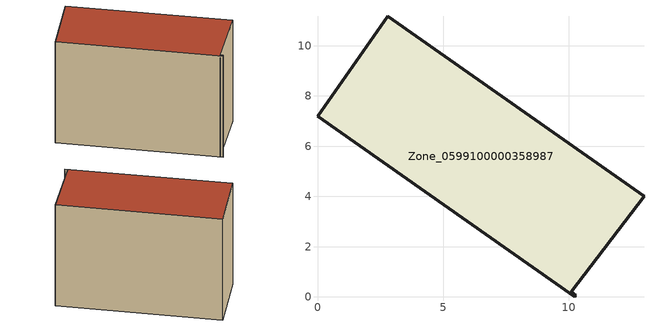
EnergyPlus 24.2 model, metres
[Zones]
Zone_0599100000358987
 floor ground (C_G): 0,7.19 2.8,11.18 13.01,4.01 10.11,0.2 10.3,0.07 10.25,0 z3.69
 wall outside (C_F): 2.8,11.18 0,7.19 10.25,0 10.3,0.07 10.11,0.2 13.01,4.01 2.8,11.18 z3.69:12.61
 roof outside (C_R): 0,7.19 10.25,0 10.3,0.07 10.11,0.2 13.01,4.01 2.8,11.18 z12.61
[BUILDING]
Pand.0599100000358987: North Axis=0; Terrain=City; Loads Convergence Tolerance Value=0.04; Temperature Convergence Tolerance Value=0.4; Solar Distribution=FullExterior; Maximum Number of Warmup Days=25; Minimum Number of Warmup Days=1
[Site:Location]
Rotterdam.The.Hague.AP_ZH_NLD Design_Conditions: Latitude=51.96; Longitude=4.45; Time Zone=1; Elevation=-4.5
[SITE:GROUNDTEMPERATURE:BUILDINGSURFACE]
18, 18, 18, 18, 18, 18, 18, 18, 18, 18, 18, 18
[MATERIAL] Thermal Absorptance=0.9; Solar Absorptance=0.7; Visible Absorptance=0.7
Name | Roughness | Thickness | Conductivity | Density | Specific Heat
G.TI.1992-2005 | MediumSmooth | 0.15 | 0.06 | 540 | 1210
F.TI.1992-2005 | Rough | 0.3 | 0.12 | 1920 | 840
R.TI.1992-2005 | MediumRough | 0.2 | 0.08 | 1500 | 1000
[CONSTRUCTION]
C_G: G.TI.1992-2005
C_F: F.TI.1992-2005
C_R: R.TI.1992-2005
[ZONE]
Zone_0599100000358987: Type=1; Multiplier=1; Ceiling Height=Autocalculate; Volume=Autocalculate; Floor Area=autocalculate; Part of Total Floor Area=Yes
[ZONEINFILTRATION:DESIGNFLOWRATE]
Infil_Zone_0599100000358987: Zone or ZoneList or Space or SpaceList=Zone_0599100000358987; Schedule=AlwaysOn; Design Flow Rate Calculation Method=Flow/Area; Flow Rate per Floor Area=0.0015; Constant Term Coefficient=1; Temperature Term Coefficient=0; Velocity Term Coefficient=0; Velocity Squared Term Coefficient=0
[HVACTEMPLATE:ZONE:IDEALLOADSAIRSYSTEM]
Zone_0599100000358987: Maximum Heating Supply Air Temperature=50; Minimum Cooling Supply Air Temperature=13; Maximum Heating Supply Air Humidity Ratio=0.0156; Minimum Cooling Supply Air Humidity Ratio=0.0077; Heating Limit=NoLimit; Cooling Limit=NoLimit; Dehumidification Control Type=ConstantSensibleHeatRatio; Cooling Sensible Heat Ratio=0.7; Dehumidification Setpoint=60; Humidification Control Type=None; Humidification Setpoint=30; Outdoor Air Method=None; Outdoor Air Flow Rate per Person=0.00944; Outdoor Air Flow Rate per Zone Floor Area=0; Outdoor Air Flow Rate per Zone=0; Demand Controlled Ventilation Type=None; Outdoor Air Economizer Type=NoEconomizer; Heat Recovery Type=None; Sensible Heat Recovery Effectiveness=0.7; Latent Heat Recovery Effectiveness=0.65
[ZONECONTROL:THERMOSTAT]
ThermostatControl_Zone_0599100000358987: Zone or ZoneList=Zone_0599100000358987; Control Type Schedule=DualSetpointControlType; Control 1=Thermostat_Zone_0599100000358987; Temperature Difference Between Cutout And Setpoint=0
[THERMOSTATSETPOINT:DUALSETPOINT]
Thermostat_Zone_0599100000358987: Heating Setpoint Temperature Schedule=HeatingSetpoint_Zone_0599100000358987; Cooling Setpoint Temperature Schedule=CoolingSetpoint_Zone_0599100000358987
[SCHEDULE:COMPACT]
HeatingSetpoint_Zone_0599100000358987: Through: 12/31, For: AllDays, Until: 24:00, 21
CoolingSetpoint_Zone_0599100000358987: Through: 12/31, For: AllDays, Until: 24:00, 24
DualSetpointControlType: Through: 12/31, For: AllDays, Until: 24:00, 4
AlwaysOn: Through: 12/31, For: AllDays, Until: 24:00, 1
